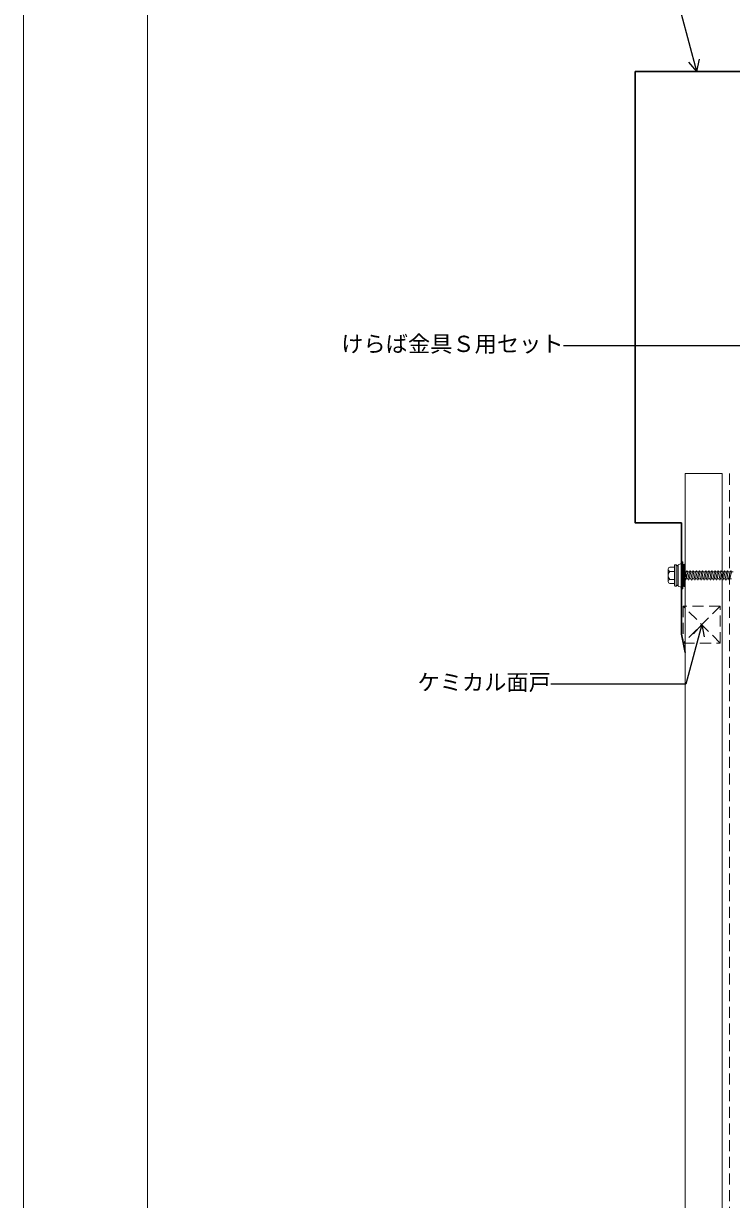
# Model space of a CAD drawing. Units: millimetres at full size, sheet at 1:3; details may follow other scales. Extents: x -1262 to 3778, y -891 to 1036.
# Drawn here: x -1262 to -879, y -270 to 365 of the extents above; entities that cross this region are included whole.
import ezdxf
from ezdxf.enums import TextEntityAlignment as Align

# ---------------------------------------------------------------- set-up
doc = ezdxf.new("R2010")
doc.units = ezdxf.units.MM
doc.header["$LTSCALE"] = 3
doc.header["$PDMODE"] = 32
doc.header["$PDSIZE"] = 1.5
doc.linetypes.add('DASHED2', pattern=[3, 2, -1])
for name, color, linetype, lineweight in [('0-0_補助1', 4, 'Continuous', 5), ('0-6_名称1', 5, 'Continuous', 25), ('0-E_外壁1', 6, 'Continuous', 20), ('1-1_水切1', 134, 'Continuous', 30), ('2-7_ビス1', 7, 'Continuous', 5), ('3-1_面戸', 7, 'DASHED2', 5), ('3-D_防水シート', 3, 'DASHED2', 9), ('5-B_枠2', 4, 'Continuous', 5)]:
    doc.layers.add(name, color=color, linetype=linetype, lineweight=lineweight)
doc.styles.add('ＭＳ ゴシック', font='')
doc.styles.get('ＭＳ ゴシック').set_extended_font_data('MS Gothic')

msp = doc.modelspace()

# ---------------------------------------------------------------- linework, layer by layer
at = {"layer": '0-0_補助1'}
msp.add_line((-1194.647, 819), (-1194.647, -819), dxfattribs=at)
at = {"layer": '0-6_名称1'}
for p, q in [((-897.947, 339.02), (-902.398, 344.039)), ((-897.947, 339.02), (-896.603, 345.592)), ((-895.347, 40.23), (-899.797, 35.211)), ((-895.347, 40.23), (-894.002, 33.658))]:
    msp.add_line(p, q, dxfattribs=at)
for points in [[(-897.947, 339.02), (-935.3, 478.42), (-973.631, 478.42)], [(-806.343, 302.908), (-836.377, 190.821), (-969.981, 190.821)], [(-895.347, 40.23), (-903.963, 8.075), (-976.817, 8.075)]]:
    msp.add_lwpolyline(points, dxfattribs=at)
at = {"layer": '0-E_外壁1'}
for p, q in [((-904.347, 121.803), (-884.347, 121.803)), ((-904.347, 121.803), (-904.347, -639.942)), ((-884.347, 121.803), (-884.347, -639.942))]:
    msp.add_line(p, q, dxfattribs=at)
at = {"layer": '1-1_水切1'}
for p, q in [((-931.347, 339.02), (-701.409, 339.02)), ((-906.347, 95.23), (-906.347, 35.028)), ((-906.347, 35.028), (-904.347, 25.23))]:
    msp.add_line(p, q, dxfattribs=at)
msp.add_lwpolyline([(-906.347, 95.23), (-931.347, 95.23), (-931.347, 339.02)], dxfattribs=at)
at = {"layer": '2-7_ビス1'}
for p, q in [((-913.547, 63.503), (-913.547, 70.103)), ((-912.66, 71.203), (-910.047, 71.203)), ((-910.047, 72.339), (-910.047, 61.267)), ((-909.096, 72.603), (-909.783, 72.603)), ((-908.441, 72.063), (-909.096, 72.603)), ((-908.347, 61.745), (-908.347, 71.861)), ((-908.147, 61.322), (-908.147, 72.283)), ((-907.807, 72.757), (-906.382, 73.207)), ((-906.247, 74.053), (-905.547, 74.053)), ((-906.247, 59.553), (-906.247, 74.053)), ((-905.547, 72.66), (-904.347, 72.96)), ((-905.547, 71.997), (-904.347, 70.797)), ((-905.547, 71.246), (-904.347, 70.046)), ((-905.547, 70.496), (-904.347, 69.296)), ((-904.347, 71.548), (-905.477, 72.678)), ((-904.347, 72.298), (-904.876, 72.828)), ((-904.347, 72.96), (-904.347, 60.646)), ((-912.66, 69.003), (-910.047, 69.003)), ((-912.66, 64.603), (-910.047, 64.603)), ((-908.335, 68.661), (-908.147, 68.661)), ((-908.335, 64.945), (-908.147, 64.945)), ((-905.547, 69.745), (-904.347, 68.545)), ((-905.547, 68.994), (-904.347, 67.794)), ((-905.547, 68.244), (-904.347, 67.044)), ((-905.547, 67.493), (-904.347, 66.293)), ((-905.547, 66.742), (-904.347, 65.542)), ((-905.547, 65.992), (-904.347, 64.792)), ((-905.547, 65.241), (-904.347, 64.041)), ((-905.547, 64.49), (-904.347, 63.29)), ((-905.547, 63.74), (-904.347, 62.54)), ((-903.709, 68.661), (-904.347, 65.848)), ((-903.709, 68.661), (-904.347, 68.661)), ((-904.181, 64.303), (-904.347, 64.59)), ((-904.181, 64.303), (-903.81, 64.945)), ((-902.967, 68.661), (-903.81, 64.945)), ((-903.81, 64.945), (-902.866, 64.945)), ((-903.338, 69.303), (-903.709, 68.661)), ((-902.024, 68.661), (-902.866, 64.945)), ((-902.496, 64.303), (-902.866, 64.945)), ((-902.496, 64.303), (-902.125, 64.945)), ((-901.282, 68.661), (-902.125, 64.945)), ((-902.125, 64.945), (-901.181, 64.945)), ((-901.653, 69.303), (-902.024, 68.661)), ((-901.653, 69.303), (-901.282, 68.661)), ((-901.282, 68.661), (-900.338, 68.661)), ((-900.338, 68.661), (-901.181, 64.945)), ((-900.81, 64.303), (-901.181, 64.945)), ((-900.81, 64.303), (-900.44, 64.945)), ((-899.597, 68.661), (-900.44, 64.945)), ((-900.44, 64.945), (-899.496, 64.945)), ((-899.968, 69.303), (-900.338, 68.661)), ((-899.968, 69.303), (-899.597, 68.661)), ((-899.597, 68.661), (-898.653, 68.661)), ((-898.653, 68.661), (-899.496, 64.945)), ((-899.125, 64.303), (-899.496, 64.945)), ((-899.125, 64.303), (-898.754, 64.945)), ((-897.912, 68.661), (-898.754, 64.945)), ((-898.754, 64.945), (-897.811, 64.945)), ((-898.282, 69.303), (-898.653, 68.661)), ((-898.282, 69.303), (-897.912, 68.661)), ((-897.912, 68.661), (-896.968, 68.661)), ((-896.968, 68.661), (-897.811, 64.945)), ((-897.44, 64.303), (-897.811, 64.945)), ((-897.44, 64.303), (-897.069, 64.945)), ((-896.226, 68.661), (-897.069, 64.945)), ((-897.069, 64.945), (-896.125, 64.945)), ((-896.597, 69.303), (-896.968, 68.661)), ((-896.597, 69.303), (-896.226, 68.661)), ((-896.226, 68.661), (-895.283, 68.661)), ((-895.283, 68.661), (-896.125, 64.945)), ((-895.755, 64.303), (-896.125, 64.945)), ((-895.755, 64.303), (-895.384, 64.945)), ((-894.541, 68.661), (-895.384, 64.945)), ((-895.384, 64.945), (-894.44, 64.945)), ((-894.912, 69.303), (-895.283, 68.661)), ((-894.912, 69.303), (-894.541, 68.661)), ((-894.541, 68.661), (-893.597, 68.661)), ((-893.597, 68.661), (-894.44, 64.945)), ((-894.069, 64.303), (-894.44, 64.945)), ((-894.069, 64.303), (-893.699, 64.945)), ((-892.856, 68.661), (-893.699, 64.945)), ((-893.699, 64.945), (-892.755, 64.945)), ((-893.227, 69.303), (-893.597, 68.661)), ((-893.227, 69.303), (-892.856, 68.661)), ((-892.856, 68.661), (-891.912, 68.661)), ((-891.912, 68.661), (-892.755, 64.945)), ((-892.384, 64.303), (-892.755, 64.945)), ((-892.384, 64.303), (-892.013, 64.945)), ((-891.171, 68.661), (-892.013, 64.945)), ((-892.013, 64.945), (-891.07, 64.945)), ((-891.541, 69.303), (-891.912, 68.661)), ((-891.541, 69.303), (-891.171, 68.661)), ((-891.171, 68.661), (-890.227, 68.661)), ((-890.227, 68.661), (-891.07, 64.945)), ((-890.699, 64.303), (-891.07, 64.945)), ((-890.699, 64.303), (-890.328, 64.945)), ((-889.485, 68.661), (-890.328, 64.945)), ((-890.328, 64.945), (-889.384, 64.945)), ((-889.856, 69.303), (-890.227, 68.661)), ((-889.856, 69.303), (-889.485, 68.661)), ((-889.485, 68.661), (-888.542, 68.661)), ((-888.542, 68.661), (-889.384, 64.945)), ((-889.014, 64.303), (-889.384, 64.945)), ((-889.014, 64.303), (-888.643, 64.945)), ((-887.8, 68.661), (-888.643, 64.945)), ((-888.643, 64.945), (-887.699, 64.945)), ((-888.171, 69.303), (-888.542, 68.661)), ((-888.171, 69.303), (-887.8, 68.661)), ((-887.8, 68.661), (-886.857, 68.661)), ((-886.857, 68.661), (-887.699, 64.945)), ((-887.328, 64.303), (-887.699, 64.945)), ((-887.328, 64.303), (-886.958, 64.945)), ((-886.115, 68.661), (-886.958, 64.945)), ((-886.958, 64.945), (-886.014, 64.945)), ((-886.486, 69.303), (-886.857, 68.661)), ((-886.486, 69.303), (-886.115, 68.661)), ((-886.115, 68.661), (-885.171, 68.661)), ((-885.171, 68.661), (-886.014, 64.945)), ((-885.643, 64.303), (-886.014, 64.945)), ((-885.643, 64.303), (-885.272, 64.945)), ((-884.43, 68.661), (-885.272, 64.945)), ((-885.272, 64.945), (-884.329, 64.945)), ((-884.8, 69.303), (-885.171, 68.661)), ((-884.8, 69.303), (-884.43, 68.661)), ((-884.43, 68.661), (-883.486, 68.661)), ((-883.486, 68.661), (-884.329, 64.945)), ((-883.958, 64.303), (-884.329, 64.945)), ((-883.958, 64.303), (-883.587, 64.945)), ((-882.745, 68.661), (-883.587, 64.945)), ((-883.587, 64.945), (-882.643, 64.945)), ((-883.115, 69.303), (-883.486, 68.661)), ((-883.115, 69.303), (-882.745, 68.661)), ((-882.745, 68.661), (-881.801, 68.661)), ((-881.801, 68.661), (-882.643, 64.945)), ((-882.273, 64.303), (-882.643, 64.945)), ((-882.273, 64.303), (-881.902, 64.945)), ((-881.059, 68.661), (-881.902, 64.945)), ((-881.902, 64.945), (-880.958, 64.945)), ((-881.43, 69.303), (-881.801, 68.661)), ((-881.43, 69.303), (-881.059, 68.661)), ((-881.059, 68.661), (-880.116, 68.661)), ((-880.116, 68.661), (-880.958, 64.945)), ((-880.588, 64.303), (-880.958, 64.945)), ((-880.588, 64.303), (-880.217, 64.945)), ((-879.374, 68.661), (-880.217, 64.945)), ((-880.217, 64.945), (-879.273, 64.945)), ((-879.745, 69.303), (-880.116, 68.661)), ((-879.745, 69.303), (-879.374, 68.661)), ((-879.374, 68.661), (-878.43, 68.661)), ((-912.66, 62.403), (-910.047, 62.403)), ((-908.441, 61.543), (-909.096, 61.003)), ((-907.807, 60.849), (-906.382, 60.399)), ((-905.547, 62.989), (-904.347, 61.789)), ((-905.547, 62.239), (-904.347, 61.039)), ((-905.547, 61.488), (-904.824, 60.765)), ((-905.547, 60.946), (-904.347, 60.646))]:
    msp.add_line(p, q, dxfattribs=at)
for points in [[(-909.096, 72.603), (-909.096, 61.003), (-909.783, 61.003)], [(-906.247, 59.553), (-905.547, 59.553), (-905.547, 74.053)], [(-903.338, 69.303), (-902.967, 68.661), (-902.024, 68.661)]]:
    msp.add_lwpolyline(points, dxfattribs=at)
for centre, radius, start, end in [((-912.421, 70.103), 1.126, 102.25462, 257.74539), ((-909.783, 72.339), 0.264, 90, 180), ((-908.61, 71.861), 0.264, 0, 50), ((-907.647, 72.283), 0.5, 108.75661, 180), ((-906.447, 73.396), 0.2, 288.75661, 360), ((-910.374, 66.803), 3.172, 136.09563, 223.90439), ((-912.421, 63.503), 1.126, 102.25462, 257.74539), ((-909.783, 61.267), 0.264, 180, 270), ((-908.61, 61.745), 0.264, 310, 0), ((-907.647, 61.322), 0.5, 180, 251.24339), ((-906.447, 60.21), 0.2, 0, 71.24339)]:
    msp.add_arc(centre, radius, start, end, dxfattribs=at)
at = {"layer": '2-7_ビス1', "color": 5}
msp.add_point((-904.347, 66.803), dxfattribs=at)
at = {"layer": '3-1_面戸'}
for p, q in [((-885.347, 50.23), (-905.347, 30.23)), ((-885.347, 30.23), (-905.347, 50.23))]:
    msp.add_line(p, q, dxfattribs=at)
msp.add_lwpolyline([(-885.347, 30.23), (-885.347, 50.23), (-905.347, 50.23), (-905.347, 30.23)], close=True, dxfattribs=at)
at = {"layer": '3-D_防水シート'}
msp.add_line((-880.347, 121.803), (-880.347, -639.942), dxfattribs=at)
at = {"layer": '5-B_枠2'}
msp.add_lwpolyline([(-1261.5, 891), (1258.5, 891), (1258.5, -891), (-1261.5, -891)], close=True, dxfattribs=at)

# ---------------------------------------------------------------- texts
at = {"layer": '0-6_名称1', "style": 'ＭＳ ゴシック'}
for s, p in [('けらば金具Ｓ用セット', (-1089.981, 184.821)), ('ケミカル面戸', (-1048.817, 2.075))]:
    msp.add_text(s, height=8.798, dxfattribs=at).set_placement(p, align=Align.BOTTOM_LEFT)

doc.saveas('drawing.dxf')
